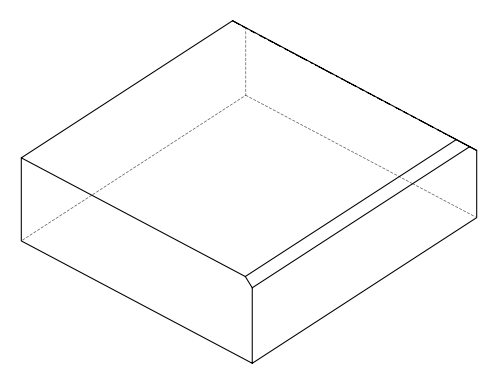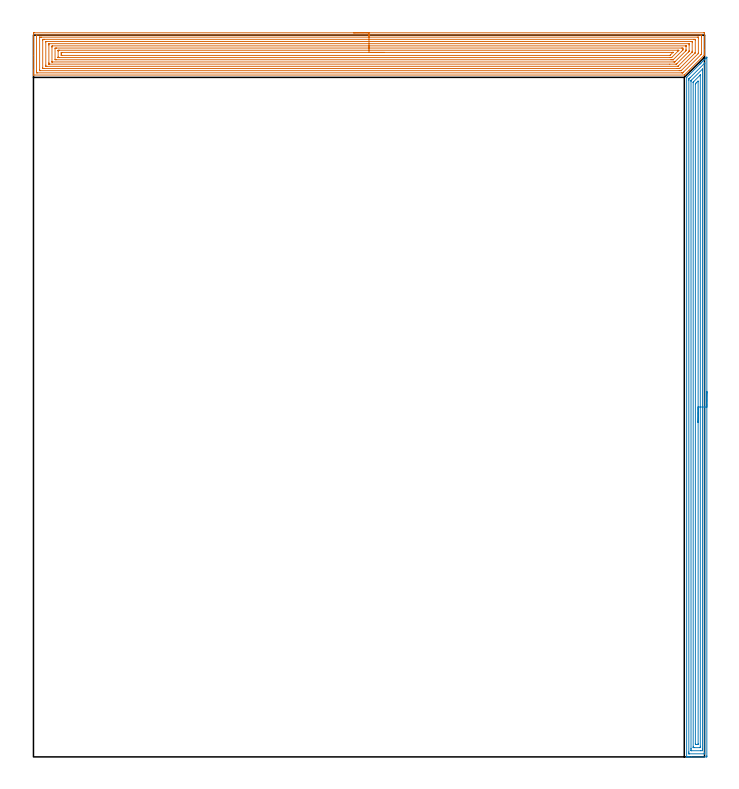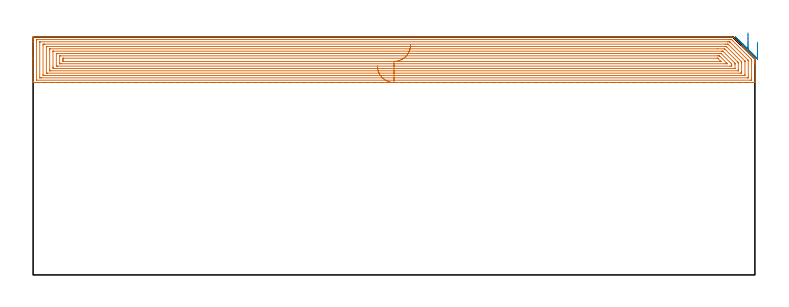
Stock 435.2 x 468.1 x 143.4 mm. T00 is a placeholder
(PLAN: 2 operations, 0 tool changes, 53.1 min)
(1 AREA_MILL | FG_CHAMFER_SURFACE | UGT0205_001 | 34.98 min | 163358 mm3)
(2 AREA_MILL_1 | FG_CHAMFER_SURFACE_1 | UGT0205_001 | 18.16 min | 38182 mm3)
(TOOL UGT0205_001 | Chamfer Mill 20 x 3 x 45 deg. | D20 FL50 Z2)
(OP 1 AREA_MILL)
G17 G21 G94 G90
T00 M6
G54
G17 G0 G90 X207.6 Y469.6 S1061 M3
G43 Z153.4 H0
Z126.
G94 G1 X207.638 Z125.128 F250.
X207.752 Z124.264
X207.941 Z123.412
X208.203 Z122.58
X208.537 Z121.774
X208.94 Z121.
X209.408 Z120.264
X209.94 Z119.572
X210.529 Z118.929
X211.172 Z118.34
X211.864 Z117.808
X212.6 Z117.34
X213.374 Z116.937
X214.18 Z116.603
X215.012 Z116.341
X215.864 Z116.152
X216.728 Z116.038
X217.6 Z116.
X434.588
X435.015 Y469.596 Z116.002
X435.19 Y469.592 Z116.006
X435.2 Y469.413 Z116.185
Y458.547 Z127.047
Y457.993 Z127.604
Y457.665 Z127.931
Y457.11 Z128.486
Y456.782 Z128.813
Y456.127 Z129.473
Y455.787 Z129.813
X435.199 Y455.343 Z130.247
X435.19 Y455.298 Z130.293
X435.15 Y455.246 Z130.346
X435.073 Y455.171 Z130.425
X435.034 Y455.133 Z130.464
X425.211 Y445.312 Z140.288
X422.111 Y442.211 Z143.388
X422.097 Y442.204 Z143.396
X422.086 Y442.2 Z143.4
X0.166
X0.007 Y442.202 Z143.388
X0. Y442.209 Z143.382
Y442.545 Z143.054
Y442.891 Z142.708
Y443.547 Z142.048
Y444.757 Z140.84
Y445.312 Z140.283
Y454.961 Z130.636
Y468.858 Z116.739
X0.003 Y469.136 Z116.462
X0.009 Y469.592 Z116.006
X0.147 Y469.596 Z116.002
X0.612 Y469.6 Z116.
X217.6
Y468.186 Z117.414
X432.802 Y468.185 Z117.415
X432.871
X433.177 Y468.179 Z117.421
X433.19 Y468.08 Z117.52
X433.197 Y467.863 Z117.737
X433.199 Y467.371 Z118.229
X433.2 Y466.977 Z118.623
Y456.389 Z129.211
X433.196 Y455.9 Z129.7
X433.193 Y455.802 Z129.798
X433.19 Y455.755 Z129.845
X433.161 Y455.722 Z129.878
X433.075 Y455.63 Z129.97
X432.802 Y455.352 Z130.248
X421.538 Y444.088 Z141.512
X421.193 Y443.745 Z141.855
X421.09 Y443.649 Z141.951
X421.064 Y443.625 Z141.975
X421.021 Y443.621 Z141.979
X420.919 Y443.618 Z141.982
X420.713 Y443.615 Z141.985
X420.3 Y443.614 Z141.986
X2.398 Y443.615 Z141.985
X2.329
X2.023 Y443.621 Z141.979
X2.01 Y443.72 Z141.88
X2.003 Y443.937 Z141.663
X2.001 Y444.429 Z141.171
X2. Y444.918 Z140.682
X2.001 Y467.764 Z117.836
X2.007 Y468.158 Z117.442
X2.01 Y468.179 Z117.421
X2.014 Y468.181 Z117.419
X2.038 Y468.184 Z117.416
X2.089 Y468.185 Z117.415
X2.192 Y468.186 Z117.414
X217.6
Y466.772 Z118.828
X430.73 Y466.771 Z118.829
X431.016 Y466.77 Z118.83
X431.111 Y466.768 Z118.832
X431.178 Y466.765 Z118.835
X431.19 Y466.67 Z118.93
X431.196 Y466.489 Z119.111
X431.199 Y466.307 Z119.293
X431.2 Y456.601 Z128.999
X431.198 Y456.418 Z129.182
X431.194 Y456.297 Z129.303
X431.19 Y456.202 Z129.398
X431.164 Y456.173 Z129.427
X431.016 Y456.016 Z129.584
X420.306 Y445.306 Z140.294
X420.122 Y445.125 Z140.475
X420.056 Y445.063 Z140.537
X420.028 Y445.039 Z140.561
X419.996 Y445.035 Z140.565
X419.692 Y445.031 Z140.569
X419.407 Y445.029 Z140.571
X418.801 Y445.028 Z140.572
X4.47 Y445.029 Z140.571
X4.184 Y445.03 Z140.57
X4.089 Y445.032 Z140.568
X4.022 Y445.035 Z140.565
X4.01 Y445.13 Z140.47
X4.005 Y445.312 Z140.288
X4.001 Y445.493 Z140.107
Y466.489 Z119.111
X4.002 Y466.668 Z118.932
X4.009 Y466.731 Z118.869
X4.014 Y466.765 Z118.835
X4.042 Y466.766 Z118.834
X4.184 Y466.769 Z118.831
X4.791 Y466.771 Z118.829
X5.077 Y466.772 Z118.828
X217.6
Y465.357 Z120.243
X428.337
X428.59 Y465.356 Z120.244
X429.078 Y465.352 Z120.248
X429.19 Y465.349 Z120.251
X429.194 Y465.155 Z120.445
X429.2 Y464.753 Z120.847
X429.199 Y456.782 Z128.818
X429.194 Y456.676 Z128.924
X429.19 Y456.651 Z128.949
X429.173 Y456.628 Z128.972
X429.135 Y456.586 Z129.014
X429.004 Y456.453 Z129.147
X428.838 Y456.287 Z129.313
X419.407 Y446.857 Z138.743
X419.07 Y446.527 Z139.073
X418.99 Y446.45 Z139.15
X418.835 Y446.447 Z139.153
X418.514 Y446.444 Z139.156
X417.37 Y446.443 Z139.157
X6.863
X6.61 Y446.444 Z139.156
X6.122 Y446.448 Z139.152
X6.01 Y446.451 Z139.149
X6. Y447.076 Z138.524
Y464.724 Z120.876
X6.01 Y465.15 Z120.45
X6.018 Y465.35 Z120.25
X6.226 Y465.354 Z120.246
X6.863 Y465.357 Z120.243
X7.115
X217.6
Y463.943 Z121.657
X426.551
X426.654 Y463.942 Z121.658
X426.86 Y463.938 Z121.662
X427.19 Y463.926 Z121.674
X427.193 Y463.841 Z121.759
X427.2 Y463.2 Z122.4
Y457.665 Z127.935
X427.198 Y457.344 Z128.256
X427.195 Y457.184 Z128.416
X427.19 Y457.106 Z128.494
X427.157 Y457.066 Z128.534
X426.883 Y456.782 Z128.818
X418.286 Y448.185 Z137.415
X418.055 Y447.959 Z137.641
X417.968 Y447.878 Z137.722
X417.827 Y447.864 Z137.736
X417.723 Y447.858 Z137.742
X417.621 Y447.857 Z137.743
X8.649
X8.546 Y447.858 Z137.742
X8.34 Y447.862 Z137.738
X8.01 Y447.874 Z137.726
X8.007 Y447.959 Z137.641
X8. Y448.6 Z137.
Y463.6 Z122.
X8.002 Y463.841 Z121.759
X8.006 Y463.921 Z121.679
X8.009 Y463.935 Z121.665
X8.1 Y463.939 Z121.661
X8.237 Y463.942 Z121.658
X8.443 Y463.943 Z121.657
X8.546
X217.6
Y462.529 Z123.071
X425.04 Y462.528 Z123.072
X425.121 Y462.527 Z123.073
X425.168 Y462.525 Z123.075
X425.186 Y462.523 Z123.077
X425.19 Y462.506 Z123.094
X425.196 Y462.077 Z123.523
X425.2 Y461.647 Z123.953
X425.199 Y458.119 Z127.481
X425.192 Y457.665 Z127.935
X425.19 Y457.559 Z128.041
X425.126 Y457.486 Z128.114
X425.04 Y457.394 Z128.206
X424.765 Y457.113 Z128.487
X417.376 Y449.723 Z135.877
X417.052 Y449.404 Z136.196
X416.94 Y449.297 Z136.303
X416.921 Y449.281 Z136.319
X416.899 Y449.278 Z136.322
X416.843 Y449.274 Z136.326
X416.729 Y449.272 Z136.328
X412.667 Y449.271 Z136.329
X10.16 Y449.272 Z136.328
X10.079 Y449.273 Z136.327
X10.032 Y449.275 Z136.325
X10.014 Y449.277 Z136.323
X10.01 Y449.295 Z136.305
X10.004 Y449.723 Z135.877
X10.001 Y450.153 Z135.447
X10. Y461.624 Z123.976
X10.003 Y462.077 Z123.523
X10.008 Y462.498 Z123.102
X10.014 Y462.522 Z123.078
X10.035 Y462.524 Z123.076
X10.092 Y462.527 Z123.073
X10.206 Y462.528 Z123.072
X10.435 Y462.529 Z123.071
X217.6
Y461.115 Z124.485
X423.06 Y461.114 Z124.486
X423.163 Y461.11 Z124.49
X423.184 Y461.108 Z124.492
X423.191 Y461.1 Z124.5
X423.197 Y461.08 Z124.52
X423.199 Y461.059 Z124.541
X423.2 Y458.547 Z127.053
X423.198 Y458.331 Z127.269
X423.19 Y458.111 Z127.489
X423.181 Y457.991 Z127.609
X423.129 Y457.934 Z127.666
X422.979 Y457.777 Z127.823
X416.123 Y450.92 Z134.68
X416.006 Y450.806 Z134.794
X415.926 Y450.732 Z134.868
X415.881 Y450.692 Z134.908
X415.836 Y450.689 Z134.911
X415.753 Y450.687 Z134.913
X414.943 Y450.685 Z134.915
X12.14 Y450.686 Z134.914
X12.037 Y450.69 Z134.91
X12.016 Y450.692 Z134.908
X12.01 Y450.7 Z134.9
X12.003 Y450.72 Z134.88
X12.001 Y450.741 Z134.859
X12. Y460.312 Z125.288
X12.001 Y460.529 Z125.071
X12.01 Y460.748 Z124.852
X12.027 Y461.108 Z124.492
X12.221 Y461.113 Z124.487
X12.302 Y461.114 Z124.486
X217.6 Y461.115 Z124.485
Y459.701 Z125.899
X420.3 Y459.7 Z125.9
X420.923 Y459.697 Z125.903
X421.193 Y459.693 Z125.907
X421.2 Y459.423 Z126.177
Y458.547 Z127.053
Y458.541 Z127.059
X421.193 Y458.452 Z127.148
X420.36 Y457.606 Z127.994
X415.033 Y452.281 Z133.319
X414.943 Y452.192 Z133.408
X414.874 Y452.133 Z133.467
X414.835 Y452.106 Z133.494
X414.805 Y452.105 Z133.495
X414.671 Y452.102 Z133.498
X414.05 Y452.1 Z133.5
X413.431
X14.9
X14.277 Y452.103 Z133.497
X14.007 Y452.107 Z133.493
X14. Y452.377 Z133.223
Y459.436 Z126.164
X14.007 Y459.693 Z125.907
X14.627 Y459.699 Z125.901
X14.9 Y459.7 Z125.9
X217.6 Y459.701 Z125.899
Y458.286 Z127.314
X417.621
X417.886 Y458.285 Z127.315
X418.244 Y458.282 Z127.318
X418.514 Y458.279 Z127.321
X418.527 Y458.234 Z127.366
X418.514 Y458.215 Z127.385
X418.239 Y457.937 Z127.663
X417.969 Y457.665 Z127.935
X414.05 Y453.746 Z131.854
X413.881 Y453.582 Z132.018
X413.832 Y453.536 Z132.064
X413.813 Y453.521 Z132.079
X413.78 Y453.519 Z132.081
X413.157 Y453.515 Z132.085
X412.893 Y453.514 Z132.086
X16.686
X16.42 Y453.515 Z132.085
X16.026 Y453.519 Z132.081
X16.01 Y453.52 Z132.08
X16.007 Y453.542 Z132.058
X16.003 Y453.597 Z132.003
X16.001 Y453.708 Z131.892
X16. Y453.93 Z131.67
Y457.665 Z127.935
X16.001 Y458.003 Z127.597
X16.003 Y458.173 Z127.427
X16.007 Y458.257 Z127.343
X16.01 Y458.275 Z127.325
X16.018 Y458.279 Z127.321
X16.061 Y458.282 Z127.318
X16.686 Y458.286 Z127.314
X16.95
X217.6
Y456.872 Z128.728
X414.14
X414.322 Y456.871 Z128.729
X414.685 Y456.867 Z128.733
X414.713 Y456.865 Z128.735
X414.714 Y456.864 Z128.736
X414.702 Y456.85 Z128.75
X414.678 Y456.824 Z128.776
X413.013 Y455.159 Z130.441
X412.869 Y455.018 Z130.582
X412.8 Y454.954 Z130.646
X412.785 Y454.943 Z130.657
X412.746 Y454.935 Z130.665
X412.627 Y454.932 Z130.668
X412.445 Y454.929 Z130.671
X18.381 Y454.928 Z130.672
X18.199 Y454.931 Z130.669
X18.079 Y454.934 Z130.666
X18.009 Y454.938 Z130.662
X18.007 Y454.952 Z130.648
X18.004 Y455.018 Z130.582
X18. Y455.483 Z130.117
Y455.9 Z129.7
Y456.365 Z129.235
X18.004 Y456.782 Z128.818
X18.007 Y456.84 Z128.76
X18.009 Y456.863 Z128.737
X18.109 Y456.866 Z128.734
X18.29 Y456.871 Z128.729
X18.381 Y456.872 Z128.728
X18.471
X217.6
X218.472 Z128.766
X219.336 Z128.88
X220.188 Z129.069
X221.02 Z129.331
X221.826 Z129.665
X222.6 Z130.068
X223.336 Z130.536
X224.028 Z131.068
X224.671 Z131.657
X225.26 Z132.3
X225.792 Z132.992
X226.26 Z133.728
X226.663 Z134.502
X226.997 Z135.308
X227.259 Z136.14
X227.448 Z136.991
X227.562 Z137.856
X227.6 Z138.728
G0 Z153.4
M5
M2
(OP 2 AREA_MILL_1)
G17 G21 G94 G90
T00 M6
G54
G17 G0 G90 X436.7 Y236.9 S1061 M3
G43 Z153.4 H0
Z140.3
G94 G1 Y236.862 Z139.428 F250.
Y236.748 Z138.563
Y236.559 Z137.712
Y236.297 Z136.88
Y235.963 Z136.074
Y235.56 Z135.3
Y235.091 Z134.564
Y234.56 Z133.872
Y233.971 Z133.229
Y233.328 Z132.64
Y232.636 Z132.108
Y231.9 Z131.64
Y231.126 Z131.237
Y230.32 Z130.903
Y229.488 Z130.641
Y228.636 Z130.452
Y227.772 Z130.338
Y226.9 Z130.3
Y0.632
X436.695 Y0.143 Z130.303
X436.692 Y0.01 Z130.306
X436.554 Y0. Z130.444
X426.638 Z140.357
X425.244 Z141.752
X424.882 Z142.113
X423.933 Z143.066
X423.764 Y0.003 Z143.229
X423.602 Y0.01 Z143.389
X423.6 Y0.185 Z143.4
Y440.648
X423.605 Y440.695 Z143.391
X423.635 Y440.736 Z143.362
X425.321 Y442.421 Z141.679
X431.906 Y449.008 Z135.09
X432.042 Y449.143 Z134.955
X432.206 Y449.307 Z134.792
X432.345 Y449.447 Z134.651
X432.49 Y449.591 Z134.508
X432.637 Y449.738 Z134.361
X432.784 Y449.886 Z134.211
X432.937 Y450.038 Z134.061
X433.068 Y450.169 Z133.93
X433.223 Y450.326 Z133.772
X433.727 Y450.827 Z133.273
X433.98 Y451.081 Z133.018
X434.101 Y451.203 Z132.895
X434.436 Y451.536 Z132.563
X434.656 Y451.756 Z132.344
X434.875 Y451.976 Z132.123
X434.979 Y452.081 Z132.017
X435.418 Y452.519 Z131.581
X435.857 Y452.959 Z131.139
X436.068 Y453.168 Z130.932
X436.101 Y453.201 Z130.898
X436.562 Y453.663 Z130.436
X436.668 Y453.764 Z130.33
X436.694 Y453.783 Z130.304
X436.699 Y453.764 Z130.299
X436.7 Y226.9 Z130.3
X435.286 Z131.714
X435.285 Y2.556 Z131.715
X435.284 Y2.421 Z131.716
X435.279 Y2.043 Z131.721
X435.269 Y2.01 Z131.731
X435.201 Y2.006 Z131.799
X435.091 Y2.002 Z131.909
X434.953 Y2. Z132.047
X425.294 Z141.706
X425.091 Y2.003 Z141.909
X425.056 Y2.005 Z141.944
X425.023 Y2.009 Z141.977
X425.021 Y2.057 Z141.979
X425.016 Y2.284 Z141.984
X425.015 Y2.421 Z141.985
X425.014 Y3.18 Z141.986
X425.015 Y438.859 Z141.985
X425.019 Y439.613 Z141.981
X425.021 Y439.648 Z141.979
X425.033 Y439.671 Z141.967
X425.107 Y439.753 Z141.893
X425.435 Y440.084 Z141.565
X425.76 Y440.41 Z141.24
X435.046 Y449.696 Z131.954
X435.183 Y449.831 Z131.817
X435.273 Y449.915 Z131.727
X435.277 Y449.917 Z131.723
X435.279 Y449.912 Z131.721
X435.283 Y449.852 Z131.717
X435.285 Y449.726 Z131.715
X435.286 Y226.9 Z131.714
X433.872 Z133.128
X433.871 Y5.104 Z133.129
X433.87 Y4.891 Z133.13
X433.865 Y4.209 Z133.135
X433.861 Y4.007 Z133.139
X432.784 Y4. Z134.216
X426.842 Y4.001 Z140.158
X426.638 Y4.005 Z140.362
X426.439 Y4.01 Z140.561
X426.434 Y4.209 Z140.566
X426.431 Y4.42 Z140.569
X426.429 Y5.104 Z140.571
X426.428 Y5.317 Z140.572
X426.429 Y438.177 Z140.571
X426.431 Y438.391 Z140.569
X426.435 Y438.532 Z140.565
X426.439 Y438.628 Z140.561
X426.648 Y438.849 Z140.352
X433.737 Y445.937 Z133.263
X433.815 Y446.013 Z133.185
X433.839 Y446.031 Z133.161
X433.865 Y446.048 Z133.135
X433.866 Y446.013 Z133.134
X433.87 Y445.882 Z133.13
X433.871 Y445.8 Z133.129
X433.872 Y445.119 Z133.128
Y226.9
X432.457 Z134.543
Y6.892
X432.455 Y6.333 Z134.545
X432.451 Y6.144 Z134.549
X432.447 Y6.01 Z134.553
X432.344 Y6.007 Z134.656
X431.906 Y6. Z135.094
X428.394 Z138.606
X427.956 Y6.007 Z139.044
X427.854 Y6.01 Z139.146
X427.849 Y6.078 Z139.151
X427.846 Y6.151 Z139.154
X427.843 Y6.559 Z139.157
Y437.351
X427.845 Y437.491 Z139.155
X427.848 Y437.56 Z139.152
X427.851 Y437.59 Z139.149
X427.866 Y437.608 Z139.134
X428.213 Y437.964 Z138.787
X432.365 Y442.115 Z134.635
X432.41 Y442.157 Z134.59
X432.443 Y442.183 Z134.557
X432.45 Y442.187 Z134.55
X432.452 Y442.166 Z134.548
X432.455 Y442.055 Z134.545
X432.457 Y441.875 Z134.543
Y226.9
X431.043 Z135.957
Y8.666
X431.028 Y8.01 Z135.972
X430.815 Y8.004 Z136.185
X430.15 Y8.001 Z136.85
X429.939 Z137.061
X429.272 Y8.01 Z137.728
X429.257 Y8.681 Z137.743
Y8.696
X429.258 Y436.19 Z137.742
X429.272 Y436.562 Z137.728
X429.52 Y436.817 Z137.48
X429.769 Y437.07 Z137.231
X430.663 Y437.964 Z136.337
X430.85 Y438.146 Z136.15
X431.028 Y438.318 Z135.972
X431.042 Y437.964 Z135.958
X431.043 Y437.949 Z135.957
Y226.9
Y226.028 Z135.995
Y225.163 Z136.109
Y224.312 Z136.298
Y223.48 Z136.56
Y222.674 Z136.894
Y221.9 Z137.297
Y221.164 Z137.765
Y220.472 Z138.296
Y219.829 Z138.886
Y219.24 Z139.529
Y218.708 Z140.221
Y218.24 Z140.957
Y217.837 Z141.731
Y217.503 Z142.537
Y217.241 Z143.369
Y217.052 Z144.22
Y216.938 Z145.085
Y216.9 Z145.957
G0 Z153.4
M5
M2
